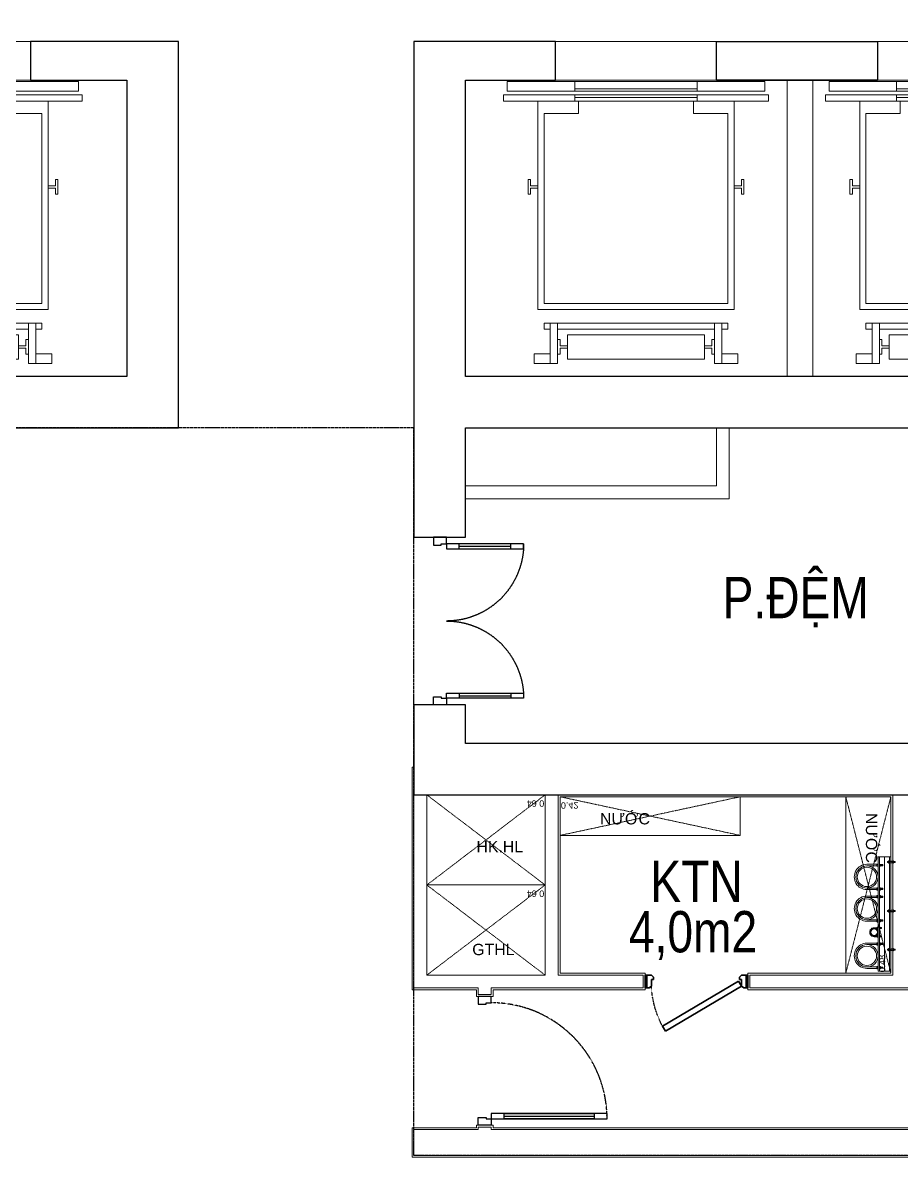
# Model space of a CAD drawing. Header units: millimetres. Extents: x -215 to 22895, y -215 to 14465.
# Drawn here: x 11340 to 18166, y -215 to 8597 of the extents above; entities that cross this region are included whole.
import ezdxf
from ezdxf.enums import TextEntityAlignment as Align

# ---------------------------------------------------------------- set-up
doc = ezdxf.new("R2010")
doc.units = ezdxf.units.MM
for name, pattern in [('250602-MB CO CAU CĂN HO X1-3A-1$0$Xr_truc thang N3 tang dien hinh$0$T-Can ho$0$HIDDEN3', [0.2, 0.1, -0.1]), ('HIDDEN', [9.525, 6.35, -3.175]), ('HIDDEN3', [0.2, 0.1, -0.1]), ('Xr_truc thang N3 tang dien hinh$0$T-Can ho$0$HIDDEN3', [0.2, 0.1, -0.1]), ('XREF MB$0$HIDDEN', [0.375, 0.25, -0.125]), ('Xref Y2-Y4 ME$0$Xref MB Y2.Y4$0$Xr_truc thang N3 tang dien hinh$0$T-Can ho$0$HIDDEN3', [0.2, 0.1, -0.1])]:
    doc.linetypes.add(name, pattern=pattern)
doc.layers.get('0').update_dxf_attribs({"color": 231})
doc.layers.get('DefPoints').update_dxf_attribs({"color": 191})
for name, color, linetype in [('A-CONC', 2, 'Continuous'), ('A-DOOR', 142, 'Continuous'), ('MDI-BAO-TM', 3, 'HIDDEN')]:
    doc.layers.add(name, color=color, linetype=linetype)
for name, color, linetype, lineweight in [('A-FNSH', 253, 'Continuous', 9), ('A-LITE', 9, 'Continuous', 9), ('A-TEXT', 255, 'Continuous', 25), ('A-WALL', 1, 'Continuous', 13)]:
    doc.layers.add(name, color=color, linetype=linetype, lineweight=lineweight)
doc.styles.add('250602-MB CO CAU CĂN HO X1-3A-1$0$Xr_truc thang N3 tang dien hinh$0$T-Can ho$0$Arial', font='arial.ttf')
doc.styles.add('MDI_Chu Thuong', font='arial.ttf', dxfattribs={"width": 0.8})
doc.styles.add('Xr_truc thang N3 tang dien hinh$0$T-Can ho$0$Arial', font='arial.ttf')
doc.styles.add('Xref Y2-Y4 ME$0$Xref MB Y2.Y4$0$Xr_truc thang N3 tang dien hinh$0$T-Can ho$0$Arial', font='arial.ttf')

# ---------------------------------------------------------------- blocks, each defined once
blk = doc.blocks.new('x_loithangmay')
for p, q in [((-160, 500), (-110, 500)), ((-130, -500), (-130, 500)), ((-80, 500), (0, 500)), ((-60, -500), (-60, 500)), ((-160, -500), (-110, -500)), ((-80, -500), (0, -500))]:
    blk.add_line(p, q)
at = {"flags": 128}
for points in [[(-110, -1080), (-160, -1080), (-160, 1080), (-110, 1080)], [(-80, 1050), (0, 1050), (0, -1050), (-80, -1050)], [(-850, 860), (-800, 860), (-800, 880), (-920, 880), (-920, 860), (-870, 860), (-870, 800), (-850, 800)], [(-2220, 830), (-2300, 830), (-2300, 700), (-2220, 700)], [(-1970, 750), (-2020, 750), (-2020, 700), (-1970, 700)], [(-1970, 640), (-2020, 640), (-2020, -640), (-1970, -640), (-1970, 640), (-2300, 640), (-2300, 700), (-1970, 700)], [(-2065, 560), (-2265, 560), (-2265, -560), (-2065, -560)], [(-2155, 620), (-2105, 620), (-2105, 640), (-2225, 640), (-2225, 620), (-2175, 620), (-2175, 560), (-2155, 560)], [(-1970, -700), (-2020, -700), (-2020, -750), (-1970, -750), (-1970, -700), (-2300, -700), (-2300, -640), (-1970, -640)], [(-2155, -620), (-2105, -620), (-2105, -640), (-2225, -640), (-2225, -620), (-2175, -620), (-2175, -560), (-2155, -560)], [(-2220, -700), (-2300, -700), (-2300, -830), (-2220, -830)], [(-850, -860), (-800, -860), (-800, -880), (-920, -880), (-920, -860), (-870, -860), (-870, -800), (-850, -800)]]:
    blk.add_lwpolyline(points, close=True, dxfattribs=at)
for points in [[(-160, -800), (-1860, -800), (-1860, 800), (-160, 800)], [(-160, -470), (-260, -470), (-260, -750), (-1810, -750), (-1810, 750), (-260, 750), (-260, 470), (-160, 470)]]:
    blk.add_lwpolyline(points, dxfattribs=at)
blk = doc.blocks.new('*U17')
for p, q in [((-500, -90), (-500, -50)), ((-100, -70), (-500, -70)), ((-100, -90), (-100, -50)), ((-500, -1210), (-500, -1250)), ((-100, -1230), (-500, -1230)), ((-100, -1210), (-100, -1250))]:
    blk.add_line(p, q)
for points in [[(100, 0), (100, -60), (40, -60), (40, -50), (0, -50), (0, 0)], [(0, -50), (0, -90), (-600, -90), (-600, -50)], [(0, -1250), (0, -1210), (-600, -1210), (-600, -1250)], [(100, -1300), (100, -1240), (40, -1240), (40, -1250), (0, -1250), (0, -1300)]]:
    blk.add_lwpolyline(points, close=True)
at = {"linetype": 'HIDDEN', "ltscale": 1000}
for centre, start, end in [((0, -50), 180.00004, 270), ((0, -1250), 90, 179.99996)]:
    blk.add_arc(centre, 600, start, end, dxfattribs=at)
blk = doc.blocks.new('s1_thangmay_t2')
for p, q in [((91718.4, -23986.6), (92968.4, -23986.6)), ((91718.4, -24286.6), (92968.4, -24286.6))]:
    blk.add_line(p, q)
at = {"layer": 'A-CONC'}
for points in [[(80138.4, -24286.6), (80138.4, -23986.6), (79038.4, -23986.6), (79038.4, -26986.6), (87538.4, -26986.6), (87538.4, -23986.6), (86388.4, -23986.6), (86388.4, -24286.6), (87138.4, -24286.6), (87138.4, -26586.6), (79438.4, -26586.6), (79438.4, -24286.6)], [(92968.4, -23986.6), (92968.4, -24286.6), (91718.4, -24286.6), (91718.4, -23986.6)]]:
    blk.add_lwpolyline(points, close=True, dxfattribs=at)
for points in [[(94668.4, -29436.6), (89768.4, -29436.6), (89768.4, -29136.6), (89368.4, -29136.6), (89368.4, -29836.6), (97868.4, -29836.6)], [(97468.4, -26586.6), (89768.4, -26586.6), (89768.4, -24286.6), (90468.4, -24286.6), (90468.4, -23986.6), (89368.4, -23986.6), (89368.4, -27836.6), (89768.4, -27836.6), (89768.4, -26986.6), (94668.4, -26986.6)], [(89768.4, -27836.6), (89768.4, -26986.6)]]:
    blk.add_lwpolyline(points, dxfattribs=at)
at = {"layer": 'A-LITE', "ltscale": 0.3}
for points in [[(86388.4, -23986.6), (86388.4, -24286.6), (85138.4, -24286.6), (85138.4, -23986.6)], [(91718.4, -23986.6), (91718.4, -24286.6), (90468.4, -24286.6), (90468.4, -23986.6)], [(94218.4, -23986.6), (94218.4, -24286.6), (92968.4, -24286.6), (92968.4, -23986.6)]]:
    blk.add_lwpolyline(points, close=True, dxfattribs=at)
at = {"layer": 'A-WALL'}
for points in [[(92468.4, -24286.6), (92468.4, -26586.6), (92268.4, -26586.6), (92268.4, -24286.6)], [(91718.4, -26986.6), (91718.4, -27436.6), (89768.4, -27436.6), (89768.4, -27536.6), (91818.4, -27536.6), (91818.4, -26986.6)]]:
    blk.add_lwpolyline(points, close=True, dxfattribs=at)
at = {"layer": 'A-DOOR', "xscale": -1}
blk.add_blockref('*U17', (89620.5, -27836.6), dxfattribs=at)
at = {"layer": 'A-LITE', "ltscale": 0.3, "xscale": -0.952168083658612, "yscale": 0.952168083658612, "zscale": 0.952168083658612, "rotation": 270}
for p in [(85763.4, -24296.6), (91093.4, -24296.6), (93593.4, -24296.6)]:
    blk.add_blockref('x_loithangmay', p, dxfattribs=at)
at = {"layer": 'A-TEXT', "ltscale": 0.3, "insert": (92902.1, -28144.1), "char_height": 320.9832, "width": 1167.223, "attachment_point": 3, "line_spacing_factor": 0.941778, "style": 'MDI_Chu Thuong'}
blk.add_mtext('\\pt1016,2032,3048,4064,5080,6096,7112,8128,9144,10160,11176,12192,13208,14224,15240,16256,17272,18288,19304,20320,21336,22352,23368,24384,25400,26416,27432,28448,29464,30480,31496,32512;P.ĐỆM', dxfattribs=at)
blk = doc.blocks.new('*U23')
blk.add_lwpolyline([(0, 0), (0, 700), (918.7, 700), (918.7, 0)], close=True)
at = {"linetype": 'Xr_truc thang N3 tang dien hinh$0$T-Can ho$0$HIDDEN3'}
for points in [[(0, 0), (918.7, 700)], [(0, 700), (918.7, 0)]]:
    blk.add_lwpolyline(points, dxfattribs=at)
at = {"style": 'Xr_truc thang N3 tang dien hinh$0$T-Can ho$0$Arial'}
blk.add_text('0.64', height=50, dxfattribs=at).set_placement((6.6, 42.7))
blk.add_attdef('--', text='', height=88, dxfattribs=at).set_placement((126.6, 189.6), align=Align.MIDDLE_CENTER)
blk = doc.blocks.new('*U19')
blk.add_lwpolyline([(0, 0), (0, 700), (918.7, 700), (918.7, 0)], close=True)
at = {"linetype": '250602-MB CO CAU CĂN HO X1-3A-1$0$Xr_truc thang N3 tang dien hinh$0$T-Can ho$0$HIDDEN3'}
for points in [[(0, 0), (918.7, 700)], [(0, 700), (918.7, 0)]]:
    blk.add_lwpolyline(points, dxfattribs=at)
at = {"style": '250602-MB CO CAU CĂN HO X1-3A-1$0$Xr_truc thang N3 tang dien hinh$0$T-Can ho$0$Arial'}
blk.add_text('0.64', height=50, dxfattribs=at).set_placement((6.6, 42.7))
blk.add_attdef('--', text='', height=88, dxfattribs=at).set_placement((126.6, 189.6), align=Align.MIDDLE_CENTER)
blk = doc.blocks.new('*U15')
blk.add_lwpolyline([(0, 0), (0, 350), (1370, 350), (1370, 0)], close=True)
at = {"linetype": 'Xref Y2-Y4 ME$0$Xref MB Y2.Y4$0$Xr_truc thang N3 tang dien hinh$0$T-Can ho$0$HIDDEN3'}
for points in [[(0, 0), (1370, 350)], [(0, 350), (1370, 0)]]:
    blk.add_lwpolyline(points, dxfattribs=at)
at = {"style": 'Xref Y2-Y4 ME$0$Xref MB Y2.Y4$0$Xr_truc thang N3 tang dien hinh$0$T-Can ho$0$Arial'}
blk.add_text('0.48', height=50, dxfattribs=at).set_placement((6.6, 42.7))
blk.add_attdef('--', text='', height=88, dxfattribs=at).set_placement((126.6, 189.6), align=Align.MIDDLE_CENTER)
blk = doc.blocks.new('THANG TÀNG DH duplex_dwg_DSDS-2265553-MẶT BẰNG TẦNG 21-23-25-27-29-31-33-35')
for p, q in [((-149174703.3, -83067496.7), (-149174712.3, -83067496.7)), ((-149174669.7, -83068341.2), (-149174669.7, -83067453.4)), ((-149174664.5, -83067487.9), (-149174668.4, -83067487.9)), ((-149174664.5, -83067496.5), (-149174668.4, -83067496.5)), ((-149174662.8, -83067487.9), (-149174657.6, -83067487.9)), ((-149174656.3, -83067495.2), (-149174656.3, -83067489.2)), ((-149174631.4, -83068341.2), (-149174631.4, -83067453.5)), ((-149174617.6, -83067516.1), (-149174616.8, -83067511.9)), ((-149174616.6, -83067521.1), (-149174614.9, -83067511.9)), ((-149174615.7, -83067521.1), (-149174614, -83067511.9)), ((-149174614.8, -83067521.1), (-149174613.1, -83067511.9)), ((-149174613.9, -83067521.1), (-149174612.2, -83067511.9)), ((-149174612.9, -83067521.1), (-149174611.2, -83067511.9)), ((-149174612, -83067521.1), (-149174610.3, -83067511.9)), ((-149174611.1, -83067521.1), (-149174609.4, -83067511.9)), ((-149174610.2, -83067521.1), (-149174608.5, -83067511.9)), ((-149174609.2, -83067521.1), (-149174607.5, -83067511.9)), ((-149174608.3, -83067521.1), (-149174606.6, -83067511.9)), ((-149174607.4, -83067521.1), (-149174605.7, -83067511.9)), ((-149174606.5, -83067521.1), (-149174604.8, -83067511.9)), ((-149174605.6, -83067521.1), (-149174603.9, -83067511.9)), ((-149174604.6, -83067521.1), (-149174602.9, -83067511.9)), ((-149174603.7, -83067521.1), (-149174602, -83067511.9)), ((-149174600.3, -83067510.9), (-149174595.1, -83067510.9)), ((-149174593.2, -83068341.2), (-149174593.2, -83067453.5)), ((-149174495.3, -83067510.5), (-149174581.6, -83067510.5)), ((-149174574.4, -83067510.9), (-149174579.7, -83067510.9)), ((-149174601.7, -83067521.1), (-149174617.6, -83067521.1)), ((-149174602.8, -83067521.1), (-149174601.7, -83067515.3)), ((-149174601.9, -83067521.1), (-149174601.7, -83067520.4)), ((-149174600.3, -83067522), (-149174595.1, -83067522)), ((-149174600.3, -83067525.7), (-149174595.1, -83067525.7)), ((-149174595.1, -83067526.8), (-149174593.2, -83067526.8)), ((-149174495.3, -83067522.1), (-149174581.6, -83067522.1)), ((-149174579.7, -83067526.8), (-149174581.6, -83067526.8)), ((-149174574.4, -83067522), (-149174579.7, -83067522)), ((-149174574.4, -83067525.7), (-149174579.7, -83067525.7)), ((-149174617.6, -83067700.7), (-149174616.8, -83067696.5)), ((-149174601.7, -83067705.7), (-149174617.6, -83067705.7)), ((-149174617.6, -83067762.2), (-149174616.8, -83067758)), ((-149174601.7, -83067767.3), (-149174617.6, -83067767.3)), ((-149174616.6, -83067705.7), (-149174614.9, -83067696.5)), ((-149174616.6, -83067767.3), (-149174614.9, -83067758)), ((-149174615.7, -83067705.7), (-149174614, -83067696.5)), ((-149174615.7, -83067767.3), (-149174614, -83067758)), ((-149174614.8, -83067705.7), (-149174613.1, -83067696.5)), ((-149174614.8, -83067767.3), (-149174613.1, -83067758)), ((-149174613.9, -83067705.7), (-149174612.2, -83067696.5)), ((-149174613.9, -83067767.3), (-149174612.2, -83067758)), ((-149174612.9, -83067705.7), (-149174611.2, -83067696.5)), ((-149174612.9, -83067767.3), (-149174611.2, -83067758)), ((-149174612, -83067705.7), (-149174610.3, -83067696.5)), ((-149174612, -83067767.3), (-149174610.3, -83067758)), ((-149174611.1, -83067705.7), (-149174609.4, -83067696.5)), ((-149174611.1, -83067767.3), (-149174609.4, -83067758)), ((-149174610.2, -83067705.7), (-149174608.5, -83067696.5)), ((-149174610.2, -83067767.3), (-149174608.5, -83067758)), ((-149174609.3, -83067705.7), (-149174607.5, -83067696.5)), ((-149174609.2, -83067767.3), (-149174607.5, -83067758)), ((-149174608.3, -83067705.7), (-149174606.6, -83067696.5)), ((-149174608.3, -83067767.3), (-149174606.6, -83067758)), ((-149174607.4, -83067705.7), (-149174605.7, -83067696.5)), ((-149174607.4, -83067767.3), (-149174605.7, -83067758)), ((-149174606.5, -83067705.7), (-149174604.8, -83067696.5)), ((-149174606.5, -83067767.3), (-149174604.8, -83067758)), ((-149174605.6, -83067705.7), (-149174603.9, -83067696.5)), ((-149174605.6, -83067767.3), (-149174603.9, -83067758)), ((-149174604.6, -83067705.7), (-149174602.9, -83067696.5)), ((-149174604.6, -83067767.3), (-149174602.9, -83067758)), ((-149174603.7, -83067705.7), (-149174602, -83067696.5)), ((-149174603.7, -83067767.3), (-149174602, -83067758)), ((-149174602.8, -83067705.7), (-149174601.7, -83067700)), ((-149174602.8, -83067767.3), (-149174601.7, -83067761.5)), ((-149174601.9, -83067705.7), (-149174601.7, -83067705)), ((-149174601.9, -83067767.3), (-149174601.7, -83067766.5)), ((-149174600.3, -83067691.9), (-149174595.1, -83067691.9)), ((-149174600.3, -83067695.6), (-149174595.1, -83067695.6)), ((-149174600.3, -83067706.6), (-149174595.1, -83067706.6)), ((-149174600.3, -83067710.3), (-149174595.1, -83067710.3)), ((-149174600.3, -83067753.4), (-149174595.1, -83067753.4)), ((-149174600.3, -83067757.1), (-149174595.1, -83067757.1)), ((-149174600.3, -83067768.2), (-149174595.1, -83067768.2)), ((-149174600.3, -83067771.9), (-149174595.1, -83067771.9)), ((-149174495.3, -83067695.1), (-149174581.6, -83067695.1)), ((-149174495.3, -83067706.7), (-149174581.6, -83067706.7)), ((-149174495.3, -83067756.7), (-149174581.6, -83067756.7)), ((-149174495.3, -83067768.2), (-149174581.6, -83067768.2)), ((-149174574.4, -83067691.9), (-149174579.7, -83067691.9)), ((-149174574.4, -83067695.6), (-149174579.7, -83067695.6)), ((-149174574.4, -83067706.6), (-149174579.7, -83067706.6)), ((-149174574.4, -83067710.3), (-149174579.7, -83067710.3)), ((-149174574.4, -83067753.4), (-149174579.7, -83067753.4)), ((-149174574.4, -83067757.1), (-149174579.7, -83067757.1)), ((-149174574.4, -83067768.2), (-149174579.7, -83067768.2)), ((-149174574.4, -83067771.9), (-149174579.7, -83067771.9)), ((-149174703.3, -83067878.1), (-149174712.3, -83067878.1)), ((-149174664.5, -83067869.4), (-149174668.4, -83067869.4)), ((-149174664.5, -83067877.9), (-149174668.4, -83067877.9)), ((-149174662.8, -83067869.4), (-149174657.6, -83067869.4)), ((-149174656.3, -83067876.7), (-149174656.3, -83067870.6)), ((-149174617.6, -83067946.9), (-149174616.8, -83067942.6)), ((-149174601.7, -83067951.9), (-149174617.6, -83067951.9)), ((-149174616.6, -83067951.9), (-149174614.9, -83067942.6)), ((-149174615.7, -83067951.9), (-149174614, -83067942.6)), ((-149174614.8, -83067951.9), (-149174613.1, -83067942.6)), ((-149174613.9, -83067951.9), (-149174612.2, -83067942.6)), ((-149174612.9, -83067951.9), (-149174611.2, -83067942.6)), ((-149174612, -83067951.9), (-149174610.3, -83067942.6)), ((-149174611.1, -83067951.9), (-149174609.4, -83067942.6)), ((-149174610.2, -83067951.9), (-149174608.5, -83067942.6)), ((-149174609.3, -83067951.9), (-149174607.5, -83067942.6)), ((-149174608.3, -83067951.9), (-149174606.6, -83067942.6)), ((-149174607.4, -83067951.9), (-149174605.7, -83067942.6)), ((-149174606.5, -83067951.9), (-149174604.8, -83067942.6)), ((-149174605.6, -83067951.9), (-149174603.9, -83067942.6)), ((-149174604.6, -83067951.9), (-149174602.9, -83067942.6)), ((-149174603.7, -83067951.9), (-149174602, -83067942.6)), ((-149174602.8, -83067951.9), (-149174601.7, -83067946.1)), ((-149174601.9, -83067951.9), (-149174601.7, -83067951.1)), ((-149174600.3, -83067938), (-149174595.1, -83067938)), ((-149174600.3, -83067941.7), (-149174595.1, -83067941.7)), ((-149174600.3, -83067952.8), (-149174595.1, -83067952.8)), ((-149174495.3, -83067941.3), (-149174581.6, -83067941.3)), ((-149174495.3, -83067952.8), (-149174581.6, -83067952.8)), ((-149174574.4, -83067938), (-149174579.7, -83067938)), ((-149174574.4, -83067941.7), (-149174579.7, -83067941.7)), ((-149174574.4, -83067952.8), (-149174579.7, -83067952.8)), ((-149174598.9, -83068002.3), (-149174609.4, -83068002.3)), ((-149174609.4, -83068005.6), (-149174608.9, -83068008.5)), ((-149174608.8, -83068002.3), (-149174607.7, -83068008.5)), ((-149174608.2, -83068002.3), (-149174607.1, -83068008.5)), ((-149174607.6, -83068002.3), (-149174606.5, -83068008.5)), ((-149174607, -83068002.3), (-149174605.8, -83068008.5)), ((-149174606.4, -83068002.3), (-149174605.2, -83068008.5)), ((-149174605.7, -83068002.3), (-149174604.6, -83068008.5)), ((-149174605.1, -83068002.3), (-149174604, -83068008.5)), ((-149174604.5, -83068002.3), (-149174603.4, -83068008.5)), ((-149174603.9, -83068002.3), (-149174602.8, -83068008.5)), ((-149174603.3, -83068002.3), (-149174602.1, -83068008.5)), ((-149174602.7, -83068002.3), (-149174601.5, -83068008.5)), ((-149174602.1, -83068002.3), (-149174600.9, -83068008.5)), ((-149174601.4, -83068002.3), (-149174600.3, -83068008.5)), ((-149174600.8, -83068002.3), (-149174599.7, -83068008.5)), ((-149174600.3, -83067956.5), (-149174595.1, -83067956.5)), ((-149174600.2, -83068002.3), (-149174599.1, -83068008.5)), ((-149174599.6, -83068002.3), (-149174598.9, -83068006.1)), ((-149174599, -83068002.3), (-149174598.9, -83068002.8)), ((-149174598, -83067999.2), (-149174594.4, -83067999.2)), ((-149174598, -83068001.7), (-149174594.4, -83068001.7)), ((-149174598, -83068009.1), (-149174594.4, -83068009.1)), ((-149174598, -83068011.5), (-149174594.4, -83068011.5)), ((-149174551.6, -83068002.8), (-149174581.6, -83068002.8)), ((-149174551.6, -83068007.8), (-149174581.6, -83068007.8)), ((-149174576.8, -83067999.2), (-149174580.3, -83067999.2)), ((-149174576.8, -83068001.7), (-149174580.3, -83068001.7)), ((-149174576.8, -83068009.1), (-149174580.3, -83068009.1)), ((-149174576.8, -83068011.5), (-149174580.3, -83068011.5)), ((-149174574.4, -83067956.5), (-149174579.7, -83067956.5)), ((-149174601.7, -83068123.8), (-149174617.6, -83068123.8)), ((-149174617.6, -83068128.8), (-149174616.8, -83068133)), ((-149174616.6, -83068123.8), (-149174614.9, -83068133)), ((-149174615.7, -83068123.8), (-149174614, -83068133)), ((-149174614.8, -83068123.8), (-149174613.1, -83068133)), ((-149174613.9, -83068123.8), (-149174612.2, -83068133)), ((-149174612.9, -83068123.8), (-149174611.2, -83068133)), ((-149174612, -83068123.8), (-149174610.3, -83068133)), ((-149174611.1, -83068123.8), (-149174609.4, -83068133)), ((-149174610.2, -83068123.8), (-149174608.5, -83068133)), ((-149174598.9, -83068067.3), (-149174609.4, -83068067.3)), ((-149174609.4, -83068070.6), (-149174608.9, -83068073.5)), ((-149174609.3, -83068123.8), (-149174607.5, -83068133)), ((-149174608.8, -83068067.3), (-149174607.7, -83068073.5)), ((-149174608.3, -83068123.8), (-149174606.6, -83068133)), ((-149174608.2, -83068067.3), (-149174607.1, -83068073.5)), ((-149174607.6, -83068067.3), (-149174606.5, -83068073.5)), ((-149174607.4, -83068123.8), (-149174605.7, -83068133)), ((-149174607, -83068067.3), (-149174605.8, -83068073.5)), ((-149174606.5, -83068123.8), (-149174604.8, -83068133)), ((-149174606.4, -83068067.3), (-149174605.2, -83068073.5)), ((-149174605.7, -83068067.3), (-149174604.6, -83068073.5)), ((-149174605.6, -83068123.8), (-149174603.9, -83068133)), ((-149174605.1, -83068067.3), (-149174604, -83068073.5)), ((-149174604.6, -83068123.8), (-149174602.9, -83068133)), ((-149174604.5, -83068067.3), (-149174603.4, -83068073.5)), ((-149174603.9, -83068067.3), (-149174602.8, -83068073.5)), ((-149174603.7, -83068123.8), (-149174602, -83068133)), ((-149174603.3, -83068067.3), (-149174602.1, -83068073.5)), ((-149174602.8, -83068123.8), (-149174601.7, -83068129.5)), ((-149174602.7, -83068067.3), (-149174601.5, -83068073.5)), ((-149174602.1, -83068067.3), (-149174600.9, -83068073.5)), ((-149174601.9, -83068123.8), (-149174601.7, -83068124.5)), ((-149174601.4, -83068067.3), (-149174600.3, -83068073.5)), ((-149174600.8, -83068067.3), (-149174599.7, -83068073.5)), ((-149174600.3, -83068119.2), (-149174595.1, -83068119.2)), ((-149174600.3, -83068122.9), (-149174595.1, -83068122.9)), ((-149174600.2, -83068067.3), (-149174599.1, -83068073.5)), ((-149174599.6, -83068067.3), (-149174598.9, -83068071.1)), ((-149174599, -83068067.3), (-149174598.9, -83068067.8)), ((-149174598, -83068064.2), (-149174594.4, -83068064.2)), ((-149174598, -83068066.7), (-149174594.4, -83068066.7)), ((-149174598, -83068074.1), (-149174594.4, -83068074.1)), ((-149174598, -83068076.5), (-149174594.4, -83068076.5)), ((-149174495.3, -83068122.8), (-149174581.6, -83068122.8)), ((-149174576.8, -83068064.2), (-149174580.3, -83068064.2)), ((-149174576.8, -83068066.7), (-149174580.3, -83068066.7)), ((-149174576.8, -83068074.1), (-149174580.3, -83068074.1)), ((-149174576.8, -83068076.5), (-149174580.3, -83068076.5)), ((-149174574.4, -83068119.2), (-149174579.7, -83068119.2)), ((-149174574.4, -83068122.9), (-149174579.7, -83068122.9)), ((-149174551.6, -83068067.8), (-149174575.9, -83068067.8)), ((-149174551.6, -83068072.8), (-149174575.9, -83068072.8)), ((-149174703.3, -83068178.1), (-149174712.3, -83068178.1)), ((-149174664.5, -83068169.4), (-149174668.4, -83068169.4)), ((-149174664.5, -83068178), (-149174668.4, -83068178)), ((-149174656.3, -83068176.7), (-149174656.3, -83068170.7)), ((-149174600.3, -83068133.9), (-149174595.1, -83068133.9)), ((-149174600.3, -83068137.6), (-149174595.1, -83068137.6)), ((-149174495.3, -83068134.4), (-149174581.6, -83068134.4)), ((-149174574.4, -83068133.9), (-149174579.7, -83068133.9)), ((-149174574.4, -83068137.6), (-149174579.7, -83068137.6)), ((-149174600.3, -83068303.8), (-149174595.1, -83068303.8)), ((-149174574.4, -83068303.8), (-149174579.7, -83068303.8)), ((-149174601.7, -83068308.4), (-149174617.6, -83068308.4)), ((-149174617.6, -83068313.4), (-149174616.8, -83068317.6)), ((-149174616.6, -83068308.4), (-149174614.9, -83068317.6)), ((-149174615.7, -83068308.4), (-149174614, -83068317.6)), ((-149174614.8, -83068308.4), (-149174613.1, -83068317.6)), ((-149174613.9, -83068308.4), (-149174612.2, -83068317.6)), ((-149174612.9, -83068308.4), (-149174611.2, -83068317.6)), ((-149174612, -83068308.4), (-149174610.3, -83068317.6)), ((-149174611.1, -83068308.4), (-149174609.4, -83068317.6)), ((-149174610.2, -83068308.4), (-149174608.5, -83068317.6)), ((-149174609.2, -83068308.4), (-149174607.5, -83068317.6)), ((-149174608.3, -83068308.4), (-149174606.6, -83068317.6)), ((-149174607.4, -83068308.4), (-149174605.7, -83068317.6)), ((-149174606.5, -83068308.4), (-149174604.8, -83068317.6)), ((-149174605.6, -83068308.4), (-149174603.9, -83068317.6)), ((-149174604.6, -83068308.4), (-149174602.9, -83068317.6)), ((-149174603.7, -83068308.4), (-149174602, -83068317.6)), ((-149174602.8, -83068308.4), (-149174601.7, -83068314.1)), ((-149174601.9, -83068308.4), (-149174601.7, -83068309.1)), ((-149174600.3, -83068307.5), (-149174595.1, -83068307.5)), ((-149174600.3, -83068318.5), (-149174595.1, -83068318.5)), ((-149174600.3, -83068322.2), (-149174595.1, -83068322.2)), ((-149174495.3, -83068307.4), (-149174581.6, -83068307.4)), ((-149174495.3, -83068319), (-149174581.6, -83068319)), ((-149174574.4, -83068307.5), (-149174579.7, -83068307.5)), ((-149174574.4, -83068318.5), (-149174579.7, -83068318.5)), ((-149174574.4, -83068322.2), (-149174579.7, -83068322.2))]:
    blk.add_line(p, q)
at = {"flags": 128}
for points in [[(-149174703.3, -83067488.1), (-149174712.3, -83067488.1), (-149174712.3, -83067496.7), (-149174713.6, -83067495.4), (-149174713.6, -83067489.4), (-149174712.3, -83067488.1)], [(-149174670, -83067497.8), (-149174702.9, -83067501.5), (-149174703.4, -83067495.1), (-149174669.6, -83067492.4), (-149174703.4, -83067489.7), (-149174702.9, -83067483.3), (-149174670, -83067487)], [(-149174669.7, -83067502.9), (-149174669.7, -83067481.2), (-149174668.4, -83067481.2), (-149174668.4, -83067502.9), (-149174669.7, -83067502.9)], [(-149174668.4, -83067500.8), (-149174663.7, -83067500.8), (-149174662.8, -83067499.3), (-149174662.8, -83067485.2), (-149174663.7, -83067483.6), (-149174668.4, -83067483.6)], [(-149174662.8, -83067496.5), (-149174657.6, -83067496.5), (-149174657.6, -83067487.9), (-149174656.3, -83067489.2), (-149174662.8, -83067489.2)], [(-149174657.6, -83067496.5), (-149174656.3, -83067495.2), (-149174662.8, -83067495.2)], [(-149174601.7, -83067511.9), (-149174617.6, -83067511.9), (-149174617.6, -83067521.1), (-149174615.9, -83067511.9)], [(-149174601.7, -83067508.6), (-149174601.7, -83067509.6), (-149174601.7, -83067523.4), (-149174601.7, -83067524.3)], [(-149174573, -83067508.6), (-149174573, -83067509.6), (-149174573, -83067523.4), (-149174573, -83067524.3)], [(-149174601.7, -83067696.5), (-149174617.6, -83067696.5), (-149174617.6, -83067705.7), (-149174615.9, -83067696.5)], [(-149174601.7, -83067758), (-149174617.6, -83067758), (-149174617.6, -83067767.3), (-149174615.9, -83067758)], [(-149174601.7, -83067693.3), (-149174601.7, -83067694.2), (-149174601.7, -83067708), (-149174601.7, -83067708.9)], [(-149174601.7, -83067754.8), (-149174601.7, -83067755.7), (-149174601.7, -83067769.6), (-149174601.7, -83067770.5)], [(-149174595.1, -83067690.8), (-149174595.1, -83067711.4), (-149174593.2, -83067711.4), (-149174593.2, -83067690.8), (-149174595.1, -83067690.8)], [(-149174595.1, -83067752.3), (-149174595.1, -83067772.9), (-149174593.2, -83067772.9), (-149174593.2, -83067752.3), (-149174595.1, -83067752.3)], [(-149174579.7, -83067690.8), (-149174579.7, -83067711.4), (-149174581.6, -83067711.4), (-149174581.6, -83067690.8), (-149174579.7, -83067690.8)], [(-149174579.7, -83067752.3), (-149174579.7, -83067772.9), (-149174581.6, -83067772.9), (-149174581.6, -83067752.3), (-149174579.7, -83067752.3)], [(-149174573, -83067693.3), (-149174573, -83067694.2), (-149174573, -83067708), (-149174573, -83067708.9)], [(-149174573, -83067754.8), (-149174573, -83067755.7), (-149174573, -83067769.6), (-149174573, -83067770.5)], [(-149174670, -83067879.2), (-149174702.9, -83067883), (-149174703.4, -83067876.5), (-149174669.6, -83067873.8), (-149174703.4, -83067871.1), (-149174702.9, -83067864.7), (-149174670, -83067868.5)], [(-149174669.7, -83067884.3), (-149174669.7, -83067862.6), (-149174668.4, -83067862.6), (-149174668.4, -83067884.3), (-149174669.7, -83067884.3)], [(-149174668.4, -83067882.2), (-149174663.7, -83067882.2), (-149174662.8, -83067880.7), (-149174662.8, -83067866.6), (-149174663.7, -83067865.1), (-149174668.4, -83067865.1)], [(-149174703.3, -83067869.5), (-149174712.3, -83067869.5), (-149174712.3, -83067878.1), (-149174713.6, -83067876.8), (-149174713.6, -83067870.8), (-149174712.3, -83067869.5)], [(-149174662.8, -83067877.9), (-149174657.6, -83067877.9), (-149174657.6, -83067869.4), (-149174656.3, -83067870.6), (-149174662.8, -83067870.6)], [(-149174657.6, -83067877.9), (-149174656.3, -83067876.7), (-149174662.8, -83067876.7)], [(-149174601.7, -83067942.6), (-149174617.6, -83067942.6), (-149174617.6, -83067951.9), (-149174615.9, -83067942.6)], [(-149174601.7, -83067939.4), (-149174601.7, -83067940.3), (-149174601.7, -83067954.2), (-149174601.7, -83067955.1)], [(-149174595.1, -83067936.9), (-149174595.1, -83067957.6), (-149174593.2, -83067957.6), (-149174593.2, -83067936.9), (-149174595.1, -83067936.9)], [(-149174579.7, -83067936.9), (-149174579.7, -83067957.6), (-149174581.6, -83067957.6), (-149174581.6, -83067936.9), (-149174579.7, -83067936.9)], [(-149174573, -83067939.4), (-149174573, -83067940.3), (-149174573, -83067954.2), (-149174573, -83067955.1)], [(-149174598.9, -83068008.5), (-149174609.4, -83068008.5), (-149174609.4, -83068002.3), (-149174608.3, -83068008.5)], [(-149174598.9, -83068010.6), (-149174598.9, -83068010), (-149174598.9, -83068000.8), (-149174598.9, -83068000.2)], [(-149174594.4, -83068012.3), (-149174594.4, -83067998.5), (-149174593.2, -83067998.5), (-149174593.2, -83068012.3), (-149174594.4, -83068012.3)], [(-149174580.3, -83068012.3), (-149174580.3, -83067998.5), (-149174581.6, -83067998.5), (-149174581.6, -83068012.3), (-149174580.3, -83068012.3)], [(-149174575.9, -83068010.6), (-149174575.9, -83068010), (-149174575.9, -83068000.8), (-149174575.9, -83068000.2)], [(-149174601.7, -83068133), (-149174617.6, -83068133), (-149174617.6, -83068123.8), (-149174615.9, -83068133)], [(-149174598.9, -83068073.5), (-149174609.4, -83068073.5), (-149174609.4, -83068067.3), (-149174608.3, -83068073.5)], [(-149174601.7, -83068136.2), (-149174601.7, -83068135.3), (-149174601.7, -83068121.5), (-149174601.7, -83068120.5)], [(-149174598.9, -83068075.6), (-149174598.9, -83068075), (-149174598.9, -83068065.8), (-149174598.9, -83068065.2)], [(-149174595.1, -83068138.7), (-149174595.1, -83068118.1), (-149174593.2, -83068118.1), (-149174593.2, -83068138.7), (-149174595.1, -83068138.7)], [(-149174594.4, -83068077.3), (-149174594.4, -83068063.5), (-149174593.2, -83068063.5), (-149174593.2, -83068077.3), (-149174594.4, -83068077.3)], [(-149174580.3, -83068077.3), (-149174580.3, -83068063.5), (-149174581.6, -83068063.5), (-149174581.6, -83068077.3), (-149174580.3, -83068077.3)], [(-149174579.7, -83068138.7), (-149174579.7, -83068118.1), (-149174581.6, -83068118.1), (-149174581.6, -83068138.7), (-149174579.7, -83068138.7)], [(-149174575.9, -83068075.6), (-149174575.9, -83068075), (-149174575.9, -83068065.8), (-149174575.9, -83068065.2)], [(-149174573, -83068136.2), (-149174573, -83068135.3), (-149174573, -83068121.5), (-149174573, -83068120.5)], [(-149174703.3, -83068169.6), (-149174712.3, -83068169.6), (-149174712.3, -83068178.1), (-149174713.6, -83068176.9), (-149174713.6, -83068170.8), (-149174712.3, -83068169.6)], [(-149174670, -83068179.2), (-149174702.9, -83068183), (-149174703.4, -83068176.6), (-149174669.6, -83068173.9), (-149174703.4, -83068171.1), (-149174702.9, -83068164.7), (-149174670, -83068168.5)], [(-149174669.7, -83068184.4), (-149174669.7, -83068162.6), (-149174668.4, -83068162.6), (-149174668.4, -83068184.4), (-149174669.7, -83068184.4)], [(-149174668.4, -83068182.3), (-149174663.7, -83068182.3), (-149174662.8, -83068180.7), (-149174662.8, -83068166.6), (-149174663.7, -83068165.1), (-149174668.4, -83068165.1)], [(-149174662.8, -83068178), (-149174657.6, -83068178), (-149174657.6, -83068169.4)], [(-149174662.8, -83068169.4), (-149174657.6, -83068169.4), (-149174656.3, -83068170.7), (-149174662.8, -83068170.7)], [(-149174657.6, -83068178), (-149174656.3, -83068176.7), (-149174662.8, -83068176.7)], [(-149174601.7, -83068320.9), (-149174601.7, -83068319.9), (-149174601.7, -83068306.1), (-149174601.7, -83068305.2)], [(-149174595.1, -83068323.3), (-149174595.1, -83068302.7), (-149174593.2, -83068302.7), (-149174593.2, -83068323.3), (-149174595.1, -83068323.3)], [(-149174579.7, -83068323.3), (-149174579.7, -83068302.7), (-149174581.6, -83068302.7), (-149174581.6, -83068323.3), (-149174579.7, -83068323.3)], [(-149174573, -83068320.9), (-149174573, -83068319.9), (-149174573, -83068306.1), (-149174573, -83068305.2)], [(-149174601.7, -83068317.6), (-149174617.6, -83068317.6), (-149174617.6, -83068308.4), (-149174615.9, -83068317.6)]]:
    blk.add_lwpolyline(points, dxfattribs=at)
blk.add_lwpolyline([(-149174681.2, -83067453.4), (-149174581.6, -83067453.4), (-149174581.6, -83068341.2), (-149174681.2, -83068341.2)], close=True, dxfattribs=at)
for centre, radius in [((-149174495.1, -83067608.6), 75), ((-149174495.1, -83067854.7), 75), ((-149174551.6, -83068037.8), 30), ((-149174551.6, -83068037.8), 25), ((-149174495.1, -83068220.9), 75)]:
    blk.add_circle(centre, radius)
for centre, radius, start, end in [((-149174600.3, -83067509.6), 1.38, 179.99977, 269.99977), ((-149174600.3, -83067694.2), 1.38, 179.99977, 269.99977), ((-149174574.4, -83067693.3), 1.38, 359.99977, 89.99977), ((-149174574.4, -83067705.3), 1.38, 269.99977, 359.99977), ((-149174574.4, -83067754.8), 1.38, 359.99977, 89.99977), ((-149174574.4, -83067766.8), 1.38, 269.99977, 359.99977), ((-149174574.4, -83067769.6), 1.38, 359.99977, 89.99977), ((-149174600.3, -83067955.1), 1.38, 179.99977, 269.99977), ((-149174576.8, -83068000.8), 0.923, 270.00023, 0.00023), ((-149174551.6, -83068037.8), 35, 269.99938, 90.00156), ((-149174574.4, -83068120.5), 1.38, 0.00023, 90.00023), ((-149174574.4, -83068132.5), 1.38, 270.00023, 0.00023), ((-149174600.3, -83068308.9), 1.38, 90.00023, 180.00023), ((-149174574.4, -83068308.9), 1.38, 0.00023, 90.00023), ((-149174574.4, -83068317.2), 1.38, 270.00023, 0.00023), ((-149174574.4, -83068320.9), 1.38, 270.00023, 0.00023)]:
    blk.add_arc(centre, radius, start, end)
for centre, major_axis, start_param, end_param in [((-149174665, -83067485.8), (0.27, 2.19), 3.484072, 6.183035), ((-149174669, -83067492.2), (-0.08, 6.23), 3.939182, 5.461207), ((-149174665, -83067498.7), (-0.06, 2.2), 3.334822, 6.033786), ((-149174600.3, -83067512.3), (0, 1.38), 6.283183, 7.85398), ((-149174574.4, -83067509.6), (0.979, 0.979), 3.926989, 5.497785), ((-149174574.4, -83067512.3), (0, 1.38), 4.712387, 6.283183), ((-149174495.1, -83067608.6), (-0.2, 98.1), 3.137133, 6.281271), ((-149174600.3, -83067520.6), (0.53, 1.28), 1.963493, 3.53429), ((-149174600.3, -83067523.4), (-1.38, 0), 4.712387, 6.283183), ((-149174600.3, -83067524.3), (-1.38, 0), 6.283183, 7.85398), ((-149174574.4, -83067520.6), (0, 1.38), 3.141591, 4.712387), ((-149174574.4, -83067523.4), (0, 1.38), 4.712387, 6.283183), ((-149174574.4, -83067524.3), (0.979, 0.979), 3.926989, 5.497785), ((-149174600.3, -83067693.3), (0, 1.38), 6.283183, 7.85398), ((-149174600.3, -83067696.9), (-1.38, 0), 4.712387, 6.283183), ((-149174600.3, -83067705.3), (-1.38, 0), 6.283183, 7.85398), ((-149174600.3, -83067708), (-1.38, 0), 4.712387, 6.283183), ((-149174600.3, -83067708.9), (0, 1.38), 1.570794, 3.141591), ((-149174600.3, -83067754.8), (0.979, 0.979), 0.785396, 2.356192), ((-149174600.3, -83067755.7), (0, 1.38), 1.570794, 3.141591), ((-149174600.3, -83067758.5), (0, 1.38), 6.283183, 7.85398), ((-149174600.3, -83067766.8), (-1.38, 0), 6.283183, 7.85398), ((-149174600.3, -83067769.6), (0, 1.38), 6.283183, 7.85398), ((-149174600.3, -83067770.5), (0.53, 1.28), 1.963493, 3.53429), ((-149174574.4, -83067694.2), (0, 1.38), 3.141591, 4.712387), ((-149174574.4, -83067696.9), (0.53, 1.28), 5.105086, 6.675882), ((-149174574.4, -83067708), (0.979, 0.979), 5.497785, 7.068581), ((-149174574.4, -83067708.9), (0, 1.38), 3.141591, 4.712387), ((-149174574.4, -83067755.7), (0, 1.38), 3.141591, 4.712387), ((-149174574.4, -83067758.5), (0.53, 1.28), 5.105086, 6.675882), ((-149174574.4, -83067770.5), (0, 1.38), 3.141591, 4.712387), ((-149174495.1, -83067854.7), (-0.5, 98.1), 3.133989, 6.278127), ((-149174665, -83067867.2), (0.61, 2.11), 3.644947, 6.343911), ((-149174669, -83067873.7), (-0.08, 6.23), 3.939182, 5.461207), ((-149174665, -83067880.1), (-0.06, 2.2), 3.334822, 6.033786), ((-149174600.3, -83067939.4), (0, 1.38), 6.283183, 7.85398), ((-149174600.3, -83067940.3), (0, 1.38), 1.570794, 3.141591), ((-149174600.3, -83067943.1), (-1.38, 0), 4.712387, 6.283183), ((-149174600.3, -83067951.4), (-1.38, 0), 6.283183, 7.85398), ((-149174600.3, -83067954.2), (0, 1.38), 6.283183, 7.85398), ((-149174574.4, -83067939.4), (0, 1.38), 4.712387, 6.283183), ((-149174574.4, -83067940.3), (0, 1.38), 3.141591, 4.712387), ((-149174574.4, -83067943.1), (0, 1.38), 4.712387, 6.283183), ((-149174574.4, -83067951.4), (0, 1.38), 3.141591, 4.712387), ((-149174574.4, -83067954.2), (0, 1.38), 4.712387, 6.283183), ((-149174598, -83068000.2), (-0.853, 0.353), 5.10509, 6.675886), ((-149174598, -83068000.8), (-0.853, 0.353), 0.392701, 1.963497), ((-149174598, -83068002.6), (0.653, 0.653), 0.7854, 2.356196), ((-149174598, -83068008.2), (0.853, 0.353), 2.748896, 4.319692), ((-149174598, -83068010), (0.353, 0.853), 0.392701, 1.963497), ((-149174598, -83068010.6), (0.814, 0.436), 2.650198, 4.220994), ((-149174576.8, -83068000.2), (0.485, 0.785), 5.265965, 6.836762), ((-149174576.8, -83068002.6), (-0.353, 0.853), 4.319692, 5.890488), ((-149174576.8, -83068008.2), (0.353, 0.853), 3.534294, 5.10509), ((-149174576.8, -83068010), (0.568, 0.728), 5.3753, 6.946096), ((-149174576.8, -83068010.6), (0.653, 0.653), 3.926993, 5.497789), ((-149174574.4, -83067955.1), (0, 1.38), 3.141591, 4.712387), ((-149174600.3, -83068120.5), (-0.53, 1.28), 5.890488, 7.461285), ((-149174600.3, -83068121.5), (0, 1.38), 1.570798, 3.141595), ((-149174600.3, -83068124.2), (-1.28, 0.53), 5.10509, 6.675886), ((-149174598, -83068065.2), (-0.853, 0.353), 5.10509, 6.675886), ((-149174598, -83068065.8), (-0.853, 0.353), 0.392701, 1.963497), ((-149174598, -83068067.6), (0, 0.923), 0.000002, 1.570798), ((-149174598, -83068073.2), (0.653, 0.653), 2.356196, 3.926993), ((-149174598, -83068075), (0.353, 0.853), 0.392701, 1.963497), ((-149174598, -83068075.6), (0.785, 0.485), 2.58802, 4.158817), ((-149174576.8, -83068065.2), (-0.353, 0.853), 4.319692, 5.890488), ((-149174576.8, -83068065.8), (0.653, 0.653), 3.926993, 5.497789), ((-149174576.8, -83068067.6), (-0.653, 0.653), 3.926993, 5.497789), ((-149174576.8, -83068073.2), (0.353, 0.853), 3.534294, 5.10509), ((-149174576.8, -83068075), (-0.353, 0.853), 4.319692, 5.890488), ((-149174576.8, -83068075.6), (0.853, 0.353), 4.319692, 5.890488), ((-149174574.4, -83068121.5), (0, 1.38), 3.141595, 4.712391), ((-149174574.4, -83068124.2), (0, 1.38), 4.712391, 6.283187), ((-149174495.1, -83068220.9), (0.5, 98.1), 3.146611, 6.290749), ((-149174665, -83068167.2), (0.27, 2.19), 3.484072, 6.183035), ((-149174669, -83068173.7), (-0.08, 6.23), 3.939182, 5.461207), ((-149174665, -83068180.1), (0.27, 2.19), 3.484072, 6.183035), ((-149174600.3, -83068132.5), (1.38, 0), 3.141595, 4.712391), ((-149174600.3, -83068135.3), (-0.53, 1.28), 5.890488, 7.461285), ((-149174600.3, -83068136.2), (0, 1.38), 1.570798, 3.141595), ((-149174574.4, -83068135.3), (0.53, 1.28), 5.10509, 6.675886), ((-149174574.4, -83068136.2), (0, 1.38), 3.141595, 4.712391), ((-149174600.3, -83068305.2), (0.73, 1.18), 0.553576, 2.124373), ((-149174574.4, -83068305.2), (0, 1.38), 4.712391, 6.283187), ((-149174600.3, -83068306.1), (0, 1.38), 1.570798, 3.141595), ((-149174600.3, -83068317.2), (0, 1.38), 1.570798, 3.141595), ((-149174600.3, -83068319.9), (-0.53, 1.28), 5.890488, 7.461285), ((-149174600.3, -83068320.9), (0, 1.38), 1.570798, 3.141595), ((-149174574.4, -83068306.1), (-0.53, 1.28), 2.748896, 4.319692), ((-149174574.4, -83068319.9), (0, 1.38), 4.712391, 6.283187)]:
    blk.add_ellipse(centre, major_axis=major_axis, ratio=1, start_param=start_param, end_param=end_param)
for centre, major_axis in [((-149174495.1, -83067608.6), (0, 86.5)), ((-149174495.1, -83067608.6), (0, 75)), ((-149174495.1, -83067854.7), (0, 86.5)), ((-149174495.1, -83067854.7), (0, 75)), ((-149174551.6, -83068037.8), (0.3, 25)), ((-149174495.1, -83068220.9), (0, 86.5)), ((-149174495.1, -83068220.9), (0, 75))]:
    blk.add_ellipse(centre, major_axis=major_axis, ratio=1)
blk = doc.blocks.new('*U22')
blk.add_lwpolyline([(0, 0), (0, 300), (1400, 300), (1400, 0)], close=True)
at = {"linetype": 'Xref Y2-Y4 ME$0$Xref MB Y2.Y4$0$Xr_truc thang N3 tang dien hinh$0$T-Can ho$0$HIDDEN3'}
for points in [[(0, 0), (1400, 300)], [(0, 300), (1400, 0)]]:
    blk.add_lwpolyline(points, dxfattribs=at)
at = {"style": 'Xref Y2-Y4 ME$0$Xref MB Y2.Y4$0$Xr_truc thang N3 tang dien hinh$0$T-Can ho$0$Arial'}
blk.add_text('0.42', height=50, dxfattribs=at).set_placement((6.6, 42.7))
blk.add_attdef('--', text='', height=88, dxfattribs=at).set_placement((126.6, 189.6), align=Align.MIDDLE_CENTER)
blk = doc.blocks.new('s1_cuaky_830')
at = {"lineweight": 35, "extrusion": (0, 0, -1)}
for p, q in [((18500, -3595.6), (18400, -3595.6)), ((18400, -3595.6), (18400, -3610.6)), ((18500, -3610.6), (18400, -3610.6)), ((18400, -3610.6), (18400, -3628.3)), ((18400, -3610.6), (18490, -3610.6)), ((18500, -3610.6), (18500, -3595.6)), ((18500, -3645.6), (18500, -3610.6)), ((18400, -3628.3), (18415, -3645.6)), ((18415, -3645.6), (18465, -3645.6)), ((18465, -3645.6), (18465, -3660.6)), ((18465, -3660.6), (18483, -3660.6)), ((18483, -3660.6), (18500, -3645.6)), ((18103.7, -3731.4), (18065, -3754.4)), ((18415, -4345.6), (18065, -3754.4)), ((18453.7, -4322.7), (18103.7, -3731.4)), ((18415, -4345.6), (18400, -4362.8)), ((18400, -4362.8), (18400, -4380.6)), ((18400, -4380.6), (18500, -4380.6)), ((18400, -4380.6), (18400, -4395.6)), ((18490, -4380.6), (18400, -4380.6)), ((18400, -4395.6), (18500, -4395.6)), ((18453.7, -4322.7), (18415, -4345.6)), ((18465, -4345.6), (18415, -4345.6)), ((18465, -4330.5), (18465, -4345.6)), ((18483, -4330.5), (18465, -4330.5)), ((18500, -4345.6), (18483, -4330.5)), ((18500, -4380.6), (18500, -4345.6)), ((18500, -4395.6), (18500, -4380.6))]:
    blk.add_line(p, q, dxfattribs=at)
at = {"linetype": 'HIDDEN3', "extrusion": (0, 0, -1)}
blk.add_arc((-18445.4, -4360.9), 715.9, 57.90313, 87.56572, dxfattribs=at)
blk = doc.blocks.new('*U18')
blk.add_line((-70, 100), (-70, 799.7))
for points in [[(-50, 0), (-50, 899.7), (-90, 899.7), (-90, 0)], [(-50, 100), (-90, 100), (-90, 799.7), (-50, 799.7)]]:
    blk.add_lwpolyline(points, close=True)
at = {"linetype": 'XREF MB$0$HIDDEN'}
blk.add_arc((-50, 0), 899.7, 90, 180, dxfattribs=at)
at = {"layer": 'DefPoints'}
for points in [[(-999.7, -100), (-939.7, -100), (-939.7, -40), (-949.7, -40), (-949.7, 0), (-999.7, 0)], [(0, -100), (-60, -100), (-60, -40), (-50, -40), (-50, 0), (0, 0)]]:
    blk.add_lwpolyline(points, close=True, dxfattribs=at)

msp = doc.modelspace()

# ---------------------------------------------------------------- linework, layer by layer
at = {"layer": 'A-FNSH', "ltscale": 0.3}
for points in [[(18565, 1085), (16975, 1085), (16975, 1215), (18085, 1215), (18085, 2585), (15515, 2585), (15515, 1215), (16175, 1215), (16175, 1085), (14995, 1085), (14995, 1035), (14865, 1035), (14865, 1085), (14365, 1085), (14365, 2815), (14380, 2815)], [(22895, -215), (14365, -215), (14365, 15), (14865, 15), (14865, 35), (14995, 35), (14995, 15), (19665, 15)]]:
    msp.add_lwpolyline(points, dxfattribs=at)
at = {"layer": 'A-WALL'}
for points in [[(18550, 1100), (16990, 1100), (16990, 1200), (18100, 1200), (18100, 2600), (15500, 2600), (15500, 1200), (16160, 1200), (16160, 1100), (14980, 1100), (14980, 1050), (14880, 1050), (14880, 1100), (14380, 1100), (14380, 2800)], [(22880, -200), (14380, -200), (14380, 0), (14880, 0), (14880, 20), (14980, 20), (14980, 0), (19680, 0)]]:
    msp.add_lwpolyline(points, dxfattribs=at)
for points in [[(14480, 1200), (15400, 1200), (15400, 2600), (14480, 2600)], [(14480, 2600), (14480, 2600), (14480, 2600)]]:
    msp.add_lwpolyline(points, close=True, dxfattribs=at)
at = {"layer": 'MDI-BAO-TM'}
msp.add_lwpolyline([(-200, 14450), (22880, 14450), (22880, -200), (14380, -200), (14380, 5450), (4050, 5450), (4050, 5950), (-200, 5950)], close=True, dxfattribs=at)

# ---------------------------------------------------------------- block references
msp.add_blockref('s1_thangmay_t2', (-74988.4, 32436.6))
at = {"layer": 'A-DOOR', "ltscale": 0.3, "rotation": 90.00000000000001}
msp.add_blockref('s1_cuaky_830', (12579.4, -17300), dxfattribs=at)
at = {"layer": 'A-DOOR', "ltscale": 0.3, "xscale": 1.000257109844843, "yscale": 1.000257109844843, "zscale": 1.000257109844843, "rotation": 270.0023196006857}
msp.add_blockref('*U18', (14980, 35), dxfattribs=at)
at = {"layer": 'A-LITE', "linetype": 'HIDDEN', "ltscale": 0.3}
ref = msp.add_blockref('*U23', (15398.7, 2600), dxfattribs=dict(at, rotation=180.0011024679706))
ref.add_attrib('--', 'HK.HL', dxfattribs={"layer": '0', "height": 88, "rotation": 0.0011, "style": 'Xr_truc thang N3 tang dien hinh$0$T-Can ho$0$Arial'}).set_placement((15046.4, 2198.7), align=Align.MIDDLE_CENTER)
ref = msp.add_blockref('*U22', (15515, 2585), dxfattribs=dict(at, xscale=-1, rotation=180.001102461681))
ref.add_attrib('--', 'NƯỚC', dxfattribs={"layer": '0', "height": 88, "rotation": 0.0011, "style": 'Xref Y2-Y4 ME$0$Xref MB Y2.Y4$0$Xr_truc thang N3 tang dien hinh$0$T-Can ho$0$Arial'}).set_placement((16019.3, 2414.3, 0), align=Align.MIDDLE_CENTER)
ref = msp.add_blockref('*U15', (18085, 1215), dxfattribs=dict(at, rotation=90.00110246797047))
ref.add_attrib('--', 'NƯỚC', dxfattribs={"layer": '0', "height": 88, "rotation": 270.0011, "style": 'Xref Y2-Y4 ME$0$Xref MB Y2.Y4$0$Xr_truc thang N3 tang dien hinh$0$T-Can ho$0$Arial'}).set_placement((17935, 2265.1, 0), align=Align.MIDDLE_CENTER)
at = {"layer": 'A-LITE', "linetype": 'HIDDEN', "ltscale": 0.3, "xscale": -1, "rotation": 0.001102467970355292}
msp.add_blockref('THANG TÀNG DH duplex_dwg_DSDS-2265553-MẶT BẰNG TẦNG 21-23-25-27-29-31-33-35', (-149158194.5, 83066700.5), dxfattribs=at)
at = {"layer": 'A-LITE', "linetype": 'HIDDEN', "ltscale": 0.3}
ref = msp.add_blockref('*U19', (15398.7, 1900), dxfattribs=dict(at, rotation=180.0011024679706))
ref.add_attrib('--', 'GTHL', dxfattribs={"layer": '0', "height": 88, "rotation": 0.0011, "style": '250602-MB CO CAU CĂN HO X1-3A-1$0$Xr_truc thang N3 tang dien hinh$0$T-Can ho$0$Arial'}).set_placement((14996.6, 1399), align=Align.MIDDLE_CENTER)

# ---------------------------------------------------------------- texts
at = {"layer": 'A-TEXT', "ltscale": 0.3, "style": 'MDI_Chu Thuong', "width": 0.8}
for s, p in [('KTN', (16216.6, 1767)), ('4,0m2', (16049.5, 1376.4))]:
    msp.add_text(s, height=320.98, dxfattribs=at).set_placement(p)

doc.saveas('drawing.dxf')
